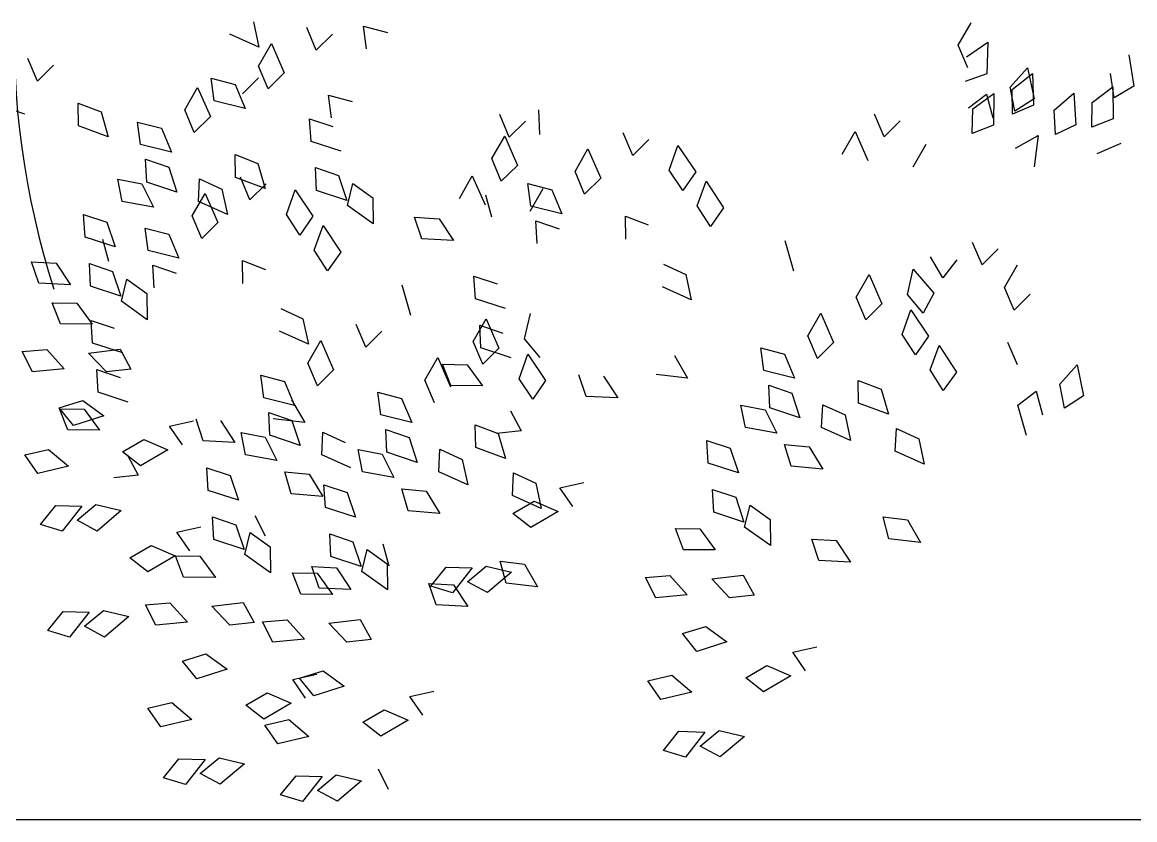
# Model space of a CAD drawing. Header units: inches. Extents: x 6.9 to 49.4, y 11.8 to 36.5.
# Drawn here: x 43.275 to 43.3494, y 25.866 to 25.9194 of the extents above; entities that cross this region are included whole.
import ezdxf

# ---------------------------------------------------------------- set-up
doc = ezdxf.new("R2010")
doc.units = ezdxf.units.IN
doc.header["$MEASUREMENT"] = 0
doc.layers.add('1', color=1, linetype='Continuous')

msp = doc.modelspace()

# ---------------------------------------------------------------- linework, layer by layer
at = {"layer": '1'}
for p, q in [((43.2904132483778, 25.91938450882231), (43.29077901297895, 25.91768087074821)), ((43.297979354185, 25.91757799233097), (43.2977799498727, 25.91908693261872)), ((43.2977799498727, 25.91908693261872), (43.29936935778422, 25.91867741954708)), ((43.33754904011911, 25.9178112786533), (43.33841758573143, 25.91932183976247)), ((43.29077901297895, 25.91768087074821), (43.28884599732881, 25.91855711903851)), ((43.29461750460504, 25.91749041549998), (43.29397553603811, 25.91900097660915)), ((43.29569374609454, 25.91856669029881), (43.29461750460504, 25.91749041549998)), ((43.29074681180244, 25.9164141407157), (43.29161535764759, 25.91792470182487)), ((43.29161535764759, 25.91792470182487), (43.29246502185887, 25.91597985440536)), ((43.33819100868603, 25.91630071754413), (43.33754904011911, 25.9178112786533)), ((43.33809301259642, 25.91704224711362), (43.3395270242141, 25.91803208416173)), ((43.3395270242141, 25.91803208416173), (43.33945715103945, 25.91591088672363)), ((43.27596339516057, 25.91541671880192), (43.27532142659364, 25.91692727991109)), ((43.34895779404504, 25.91717350639307), (43.34929735821387, 25.9150784987644)), ((43.27703963665007, 25.91649299360075), (43.27596339516057, 25.91541671880192)), ((43.29138878036937, 25.91490357960653), (43.29074681180244, 25.9164141407157)), ((43.34102825357294, 25.91501775671282), (43.34219177558733, 25.91631482383606)), ((43.34219177558733, 25.91631482383606), (43.34261868803477, 25.91423585614326)), ((43.28779736047326, 25.91409765175855), (43.28759795616096, 25.9156065920463)), ((43.28759795616096, 25.9156065920463), (43.28918736383965, 25.91519707897465)), ((43.29076261401823, 25.91563934791271), (43.28968637276156, 25.91456307311388)), ((43.29246502185887, 25.91597985440536), (43.29138878036937, 25.91490357960653)), ((43.33945715103945, 25.91591088672363), (43.33802252568019, 25.91540244529393)), ((43.34114855413971, 25.9148584878924), (43.34251802882826, 25.91593584842418)), ((43.34251802882826, 25.91593584842418), (43.34258060811734, 25.91381442327771)), ((43.34798736546835, 25.91430352637623), (43.34774102738773, 25.91592625123236)), ((43.28581567995897, 25.9134867983296), (43.28668422580412, 25.91499735943877)), ((43.28668422580412, 25.91499735943877), (43.28753389001539, 25.91305251200471)), ((43.28918736383965, 25.91519707897465), (43.28985779502144, 25.91358876038363)), ((43.33851627356088, 25.91356299257974), (43.3399257029192, 25.91458752948462)), ((43.3399257029192, 25.91458752948462), (43.33990761477215, 25.91246525860994)), ((43.34134226341447, 25.91340675818288), (43.34102825357294, 25.91501775671282)), ((43.3411804922176, 25.91321748258566), (43.34114855413971, 25.9148584878924)), ((43.34395793525217, 25.9134782190297), (43.34528944201482, 25.91460216562633)), ((43.34528944201482, 25.91460216562633), (43.34542514246603, 25.91248416036911)), ((43.34649710615812, 25.91398357767981), (43.34789215636155, 25.91502760908703)), ((43.34789215636155, 25.91502760908703), (43.34790357321216, 25.9129052918354)), ((43.34929735821387, 25.9150784987644), (43.34798736546835, 25.91430352637623)), ((43.27871671694046, 25.91241942087732), (43.27868782312324, 25.91394120538395)), ((43.27868782312324, 25.91394120538395), (43.2802212673956, 25.91335599857053)), ((43.28985779502144, 25.91358876038363), (43.28779736047326, 25.91409765175855)), ((43.29542475429079, 25.91447081494631), (43.29701416196948, 25.91406130187466)), ((43.29562415860308, 25.91296187464401), (43.29542475429079, 25.91447081494631)), ((43.33822972446395, 25.91362178608621), (43.33944188456697, 25.91454229185844)), ((43.33944188456697, 25.91454229185844), (43.33987323546497, 25.91295867103987)), ((43.34261868803477, 25.91423585614326), (43.34134226341447, 25.91340675818288)), ((43.34648947280547, 25.91234227935571), (43.34649710615812, 25.91398357767981)), ((43.27354999401322, 25.91376962346045), (43.27510282190232, 25.91323798089367)), ((43.2802212673956, 25.91335599857053), (43.28070706853358, 25.9116826296006)), ((43.28645764852589, 25.91197623722043), (43.28581567995897, 25.9134867983296)), ((43.30752154232649, 25.91166984757661), (43.30688909630006, 25.91318442028502)), ((43.30955862302979, 25.91185133983459), (43.30949789195036, 25.91349153196576)), ((43.33258754925517, 25.9116864426826), (43.33195967718674, 25.91320291719536)), ((43.33848582420213, 25.91192195898408), (43.33851627356088, 25.91356299257974)), ((43.34258060811734, 25.91381442327771), (43.3411804922176, 25.91321748258566)), ((43.34404644512286, 25.91183929118348), (43.34395793525217, 25.9134782190297)), ((43.28070706853358, 25.9116826296006), (43.27871671694046, 25.91241942087732)), ((43.28266682408465, 25.91267924967475), (43.28425623199617, 25.9122697366031)), ((43.28286622862978, 25.91117030937245), (43.28266682408465, 25.91267924967475)), ((43.28753389001539, 25.91305251200471), (43.28645764852589, 25.91197623722043)), ((43.29426523556648, 25.91138611347493), (43.29416792167066, 25.91290505816074)), ((43.29416792167066, 25.91290505816074), (43.29572613632953, 25.91238941740381)), ((43.30860453800013, 25.91273932551054), (43.30752154232649, 25.91166984757661)), ((43.33367376777058, 25.91275264730872), (43.33258754925517, 25.9116864426826)), ((43.33990761477215, 25.91246525860994), (43.33848582420213, 25.91192195898408)), ((43.34542514246603, 25.91248416036911), (43.34404644512286, 25.91183929118348)), ((43.34790357321216, 25.9129052918354), (43.34648947280547, 25.91234227935571)), ((43.28425623199617, 25.9122697366031), (43.28492666317796, 25.91066141801208)), ((43.30635229803337, 25.91023571581833), (43.30723487448594, 25.91173812229614)), ((43.30723487448594, 25.91173812229614), (43.30806638861721, 25.90978544594624)), ((43.31579153638048, 25.9104435195252), (43.31514956781356, 25.91195408061982)), ((43.32979205299815, 25.91052986357614), (43.33064806696674, 25.91204756130834)), ((43.33064806696674, 25.91204756130834), (43.33151379835507, 25.91010981260412)), ((43.34137760920165, 25.91093423360804), (43.34289754976233, 25.91178625911494)), ((43.34289754976233, 25.91178625911494), (43.34263048835745, 25.90968078077209)), ((43.28492666317796, 25.91066141801208), (43.28286622862978, 25.91117030937245)), ((43.29628671335703, 25.91073959318534), (43.29426523556648, 25.91138611347493)), ((43.31192084381072, 25.90936724472636), (43.31278938942304, 25.91087780583554)), ((43.31278938942304, 25.91087780583554), (43.31363905363431, 25.90893295841603)), ((43.31686777786998, 25.91151979430948), (43.31579153638048, 25.9104435195252)), ((43.31822262753447, 25.90946176938384), (43.31880140097527, 25.91110529841468)), ((43.31880140097527, 25.91110529841468), (43.31999120491272, 25.90934782074261)), ((43.33453298129788, 25.90968721216565), (43.3354015269102, 25.91119777327482)), ((43.34684517283639, 25.910567873397), (43.34843802291615, 25.91127426922982)), ((43.28319766770763, 25.91019024073399), (43.28474852421967, 25.90965287437508)), ((43.28327374488762, 25.90867008442661), (43.28319766770763, 25.91019024073399)), ((43.28921097030578, 25.90897893929583), (43.28918207648857, 25.91050072380245)), ((43.28918207648857, 25.91050072380245), (43.29071552076092, 25.90991551698904)), ((43.3069801701018, 25.90871924132012), (43.30635229803337, 25.91023571581833)), ((43.28474852421967, 25.90965287437508), (43.28528599024465, 25.90799537725185)), ((43.29071552076092, 25.90991551698904), (43.2912013218989, 25.90824214801911)), ((43.29463789311884, 25.90810997812447), (43.29455620937696, 25.90962984349541)), ((43.29455620937696, 25.90962984349541), (43.29610903749889, 25.90909820092862)), ((43.30806638861721, 25.90978544594624), (43.3069801701018, 25.90871924132012)), ((43.31256281214481, 25.90785668361719), (43.31192084381072, 25.90936724472636)), ((43.31912908286503, 25.908093464873), (43.31822262753447, 25.90946176938384)), ((43.28134276161617, 25.9088501053841), (43.28295613990812, 25.9085485618482)), ((43.28164333386993, 25.90735801986672), (43.28134276161617, 25.9088501053841)), ((43.28528599024465, 25.90799537725185), (43.28327374488762, 25.90867008442661)), ((43.28673761806166, 25.90736249360567), (43.28680981884425, 25.90888283895698)), ((43.28680981884425, 25.90888283895698), (43.28830102833634, 25.90819711845621)), ((43.2912013218989, 25.90824214801911), (43.28921097030578, 25.90897893929583)), ((43.29018415722711, 25.90747631814817), (43.28954218866019, 25.90898687925734)), ((43.29610903749889, 25.90909820092862), (43.29665261323279, 25.90744269744688)), ((43.30418467384478, 25.90756266219911), (43.30504068781337, 25.90908035994586)), ((43.30504068781337, 25.90908035994586), (43.3059064192017, 25.90714261122708)), ((43.31363905363431, 25.90893295841603), (43.31256281214481, 25.90785668361719)), ((43.31999120491272, 25.90934782074261), (43.31912908286503, 25.908093464873)), ((43.32008963453298, 25.90708515365919), (43.32069241211465, 25.90872003148912)), ((43.32069241211465, 25.90872003148912), (43.32185635368986, 25.90694531994019)), ((43.28295613990812, 25.9085485618482), (43.28373336235708, 25.90698904527313)), ((43.28631346465735, 25.90640004336388), (43.28718201026967, 25.9079106044585)), ((43.28718201026967, 25.9079106044585), (43.28803167448094, 25.905965757039)), ((43.28830102833634, 25.90819711845621), (43.28867466331175, 25.9064951891553)), ((43.29126039871661, 25.90855259293245), (43.29018415722711, 25.90747631814817)), ((43.2926152483811, 25.90649456802135), (43.29319402205473, 25.9081380970522)), ((43.29319402205473, 25.9081380970522), (43.29438382575935, 25.90638061938013)), ((43.29665261323279, 25.90744269744688), (43.29463789311884, 25.90810997812447)), ((43.29669989461726, 25.9071010662367), (43.29706919009512, 25.90857764460749)), ((43.29706919009512, 25.90857764460749), (43.29839674292779, 25.90761249080903)), ((43.3089713922487, 25.90705075576922), (43.3087719879364, 25.90855969607152)), ((43.3087719879364, 25.90855969607152), (43.3103613956151, 25.90815018299987)), ((43.30892560214451, 25.90672001078861), (43.30979414775683, 25.90823057189779)), ((43.3103613956151, 25.90815018299987), (43.31103182679689, 25.90654186440885)), ((43.28373336235708, 25.90698904527313), (43.28164333386993, 25.90735801986672)), ((43.28867466331175, 25.9064951891553), (43.28673761806166, 25.90736249360567)), ((43.29839674292779, 25.90761249080903), (43.29842895388318, 25.90587032867849)), ((43.30635002211383, 25.90631866228729), (43.30595554367354, 25.90778871317822)), ((43.27905479588261, 25.90649737520222), (43.28061301054148, 25.90598173444529)), ((43.27915210977843, 25.90497843053096), (43.27905479588261, 25.90649737520222)), ((43.28695543322427, 25.90488948225471), (43.28631346465735, 25.90640004336388)), ((43.29352170371165, 25.90512626351052), (43.2926152483811, 25.90649456802135)), ((43.29842895388318, 25.90587032867849), (43.29669989461726, 25.9071010662367)), ((43.31103182679689, 25.90654186440885), (43.3089713922487, 25.90705075576922)), ((43.32097595653212, 25.90570372262233), (43.32008963453298, 25.90708515365919)), ((43.32185635368986, 25.90694531994019), (43.32097595653212, 25.90570372262233)), ((43.28061301054148, 25.90598173444529), (43.28117358756898, 25.90433191024136)), ((43.28803167448094, 25.905965757039), (43.28695543322427, 25.90488948225471)), ((43.29438382575935, 25.90638061938013), (43.29352170371165, 25.90512626351052)), ((43.29448225537961, 25.90411795229671), (43.29508503296127, 25.90575283012664)), ((43.29508503296127, 25.90575283012664), (43.29624897453649, 25.90397811857771)), ((43.30167090802168, 25.90486510509005), (43.30118955045653, 25.90630904338401)), ((43.30118955045653, 25.90630904338401), (43.30282773568941, 25.90620771438195)), ((43.30282773568941, 25.90620771438195), (43.30379041519662, 25.90475533200448)), ((43.30937890850654, 25.90455053082338), (43.30930283132655, 25.90607068713076)), ((43.30930283132655, 25.90607068713076), (43.31085368783859, 25.90553332077185)), ((43.31528724034032, 25.90638117019922), (43.31682068461267, 25.90579596338581)), ((43.31531613415753, 25.9048593856926), (43.31528724034032, 25.90638117019922)), ((43.28117358756898, 25.90433191024136), (43.27915210977843, 25.90497843053096)), ((43.28316460878303, 25.90559249469448), (43.28475401669456, 25.90518298162284)), ((43.28336401309533, 25.90408355440674), (43.28316460878303, 25.90559249469448)), ((43.28475401669456, 25.90518298162284), (43.28542444764351, 25.90357466303182)), ((43.28074264319329, 25.90335146092481), (43.28034816452017, 25.90482151181574)), ((43.30379041519662, 25.90475533200448), (43.30167090802168, 25.90486510509005)), ((43.32654785972735, 25.90270141974112), (43.3259695789562, 25.90474346584893)), ((43.3391433561006, 25.90312176777594), (43.33850138753368, 25.90463232888511)), ((43.3402195975901, 25.90419804256022), (43.3391433561006, 25.90312176777594)), ((43.28542444764351, 25.90357466303182), (43.28336401309533, 25.90408355440674)), ((43.28970875500416, 25.90189218431557), (43.28967986118695, 25.90341396882219)), ((43.28967986118695, 25.90341396882219), (43.2912133054593, 25.90282876202333)), ((43.29536857737875, 25.90273652125985), (43.29448225537961, 25.90411795229671)), ((43.29624897453649, 25.90397811857771), (43.29536857737875, 25.90273652125985)), ((43.33651967325894, 25.90225562533966), (43.33569479992328, 25.90367460465428)), ((43.33745368479466, 25.90345740960698), (43.33651967325894, 25.90225562533966)), ((43.27558217130316, 25.90334184202153), (43.27722035653604, 25.90324051301947)), ((43.27606352886831, 25.90189790372757), (43.27558217130316, 25.90334184202153)), ((43.27722035653604, 25.90324051301947), (43.27818303604325, 25.90178813062745)), ((43.27944308382174, 25.90322216053688), (43.28099591171084, 25.90269051798465)), ((43.27952476733079, 25.9017022951805), (43.27944308382174, 25.90322216053688)), ((43.28099591171084, 25.90269051798465), (43.28153948744474, 25.90103501450291)), ((43.28369545217318, 25.90310348576828), (43.28524630868522, 25.90256611940937)), ((43.28377152935317, 25.9015833294609), (43.28369545217318, 25.90310348576828)), ((43.31784512943303, 25.90318113314357), (43.31933315356908, 25.90248852752053)), ((43.33414790828427, 25.90115496260774), (43.3345461427485, 25.90285130446797)), ((43.3345461427485, 25.90285130446797), (43.33591846309317, 25.90123232421253)), ((43.34065387027984, 25.90161120666677), (43.341522416125, 25.90312176777594)), ((43.28158676882921, 25.90069338329273), (43.28195606453991, 25.90216996164896)), ((43.28195606453991, 25.90216996164896), (43.28328361737257, 25.90120480786505)), ((43.30525727339735, 25.90085887692772), (43.30515995950153, 25.90237782159899)), ((43.30515995950153, 25.90237782159899), (43.30671817439323, 25.90186218084206)), ((43.31933315356908, 25.90248852752053), (43.31969891817024, 25.90078488944642)), ((43.33072223935923, 25.90096921819282), (43.33159078497155, 25.90247977930199)), ((43.33159078497155, 25.90247977930199), (43.33244044918282, 25.90053493188249)), ((43.27818303604325, 25.90178813062745), (43.27606352886831, 25.90189790372757)), ((43.28153948744474, 25.90103501450291), (43.27952476733079, 25.9017022951805)), ((43.28328361737257, 25.90120480786505), (43.28331582809513, 25.89946264571996)), ((43.30094048057398, 25.89973421837864), (43.30036219980283, 25.90177626448645)), ((43.31969891817024, 25.90078488944642), (43.3177659025201, 25.90166113773672)), ((43.33591846309317, 25.90123232421253), (43.3351965798316, 25.89989234384053)), ((43.34129583884677, 25.90010064557215), (43.34065387027984, 25.90161120666677)), ((43.34237208033627, 25.90117692035643), (43.34129583884677, 25.90010064557215)), ((43.27695400945557, 25.90059955692346), (43.27859514884366, 25.90057547511902)), ((43.27750282178348, 25.89917988512685), (43.27695400945557, 25.90059955692346)), ((43.27859514884366, 25.90057547511902), (43.27962514667487, 25.89917003189408)), ((43.28331582809513, 25.89946264571996), (43.28158676882921, 25.90069338329273)), ((43.3072787511879, 25.90021235663813), (43.30525727339735, 25.90085887692772)), ((43.33136420792615, 25.8994586570982), (43.33072223935923, 25.90096921819282)), ((43.33244044918282, 25.90053493188249), (43.33136420792615, 25.8994586570982)), ((43.3351965798316, 25.89989234384053), (43.33414790828427, 25.90115496260774)), ((43.29223775027966, 25.90021393176654), (43.29372577441571, 25.89952132615805)), ((43.3085405291309, 25.89818776123071), (43.30893876359513, 25.89988410310549)), ((43.32749351512356, 25.89838238231392), (43.32836206096871, 25.89989294340854)), ((43.32836206096871, 25.89989294340854), (43.32921172517998, 25.89794809598903)), ((43.33379529908014, 25.89847690695684), (43.33437407252094, 25.90012043598768)), ((43.33437407252094, 25.90012043598768), (43.33556387622556, 25.89836295831561)), ((43.27962514667487, 25.89917003189408), (43.27750282178348, 25.89917988512685)), ((43.27955258034816, 25.89941062023651), (43.28111079523986, 25.89889497947958)), ((43.27964989424398, 25.89789167555069), (43.27955258034816, 25.89941062023651)), ((43.29372577441571, 25.89952132615805), (43.29409153901687, 25.89781768808394)), ((43.29793003064295, 25.89762723283571), (43.29728806207603, 25.89913779394488)), ((43.30511486020585, 25.89800201683034), (43.30598340581817, 25.89951257793951)), ((43.30562993094971, 25.89758274157726), (43.30554824744066, 25.89910260693365)), ((43.30554824744066, 25.89910260693365), (43.30710107532976, 25.89857096438142)), ((43.30598340581817, 25.89951257793951), (43.30683307026228, 25.89756773052001)), ((43.29409153901687, 25.89781768808394), (43.29215852336673, 25.89869393637424)), ((43.29900627189962, 25.89870350763455), (43.29793003064295, 25.89762723283571)), ((43.32813548369048, 25.89687182120475), (43.32749351512356, 25.89838238231392)), ((43.33470175441069, 25.89710860246056), (43.33379529908014, 25.89847690695684)), ((43.33556387622556, 25.89836295831561), (43.33470175441069, 25.89710860246056)), ((43.27495312041318, 25.89732913859849), (43.27658842203854, 25.89746952216161)), ((43.27658842203854, 25.89746952216161), (43.27775398411503, 25.89617428805583)), ((43.27938439559838, 25.89723222079125), (43.28149096437445, 25.89749054032223)), ((43.28167137203453, 25.89724515527565), (43.27964989424398, 25.89789167555069)), ((43.28149096437445, 25.89749054032223), (43.28221471447213, 25.89615156730657)), ((43.29405933784036, 25.89655095805143), (43.29492788368551, 25.8980615191606)), ((43.29492788368551, 25.8980615191606), (43.29577754789678, 25.89611667172654)), ((43.30575682877278, 25.89649145572117), (43.30511486020585, 25.89800201683034)), ((43.30764465129649, 25.89691546089967), (43.30562993094971, 25.89758274157726)), ((43.30683307026228, 25.89756773052001), (43.30575682877278, 25.89649145572117)), ((43.30958920067823, 25.89692514247805), (43.3085405291309, 25.89818776123071)), ((43.32434465924924, 25.89757483364452), (43.32593406716077, 25.89716532057288)), ((43.32454406379437, 25.89606589334222), (43.32434465924924, 25.89757483364452)), ((43.32921172517998, 25.89794809598903), (43.32813548369048, 25.89687182120475)), ((43.33566230607865, 25.89610029124675), (43.33626508366032, 25.89773516907668)), ((43.33626508366032, 25.89773516907668), (43.33742902523553, 25.89596045751319)), ((43.34150353449112, 25.89643753487986), (43.34086156592419, 25.89794809598903)), ((43.27564134055464, 25.89597156130845), (43.27495312041318, 25.89732913859849)), ((43.28058367946831, 25.89596814613402), (43.27938439559838, 25.89723222079125)), ((43.30188613597019, 25.89541518093689), (43.30275468181534, 25.89692574204606)), ((43.30275468181534, 25.89692574204606), (43.30360434602661, 25.89498089462655)), ((43.30818791992677, 25.89550970559436), (43.30876669336757, 25.8971532346252)), ((43.30876669336757, 25.8971532346252), (43.30995649730502, 25.89539575695313)), ((43.31857682021981, 25.89706273111302), (43.31945126273384, 25.89555557592326)), ((43.32593406716077, 25.89716532057288), (43.32660449810972, 25.89555700198185)), ((43.27775398411503, 25.89617428805583), (43.27564134055464, 25.89597156130845)), ((43.27994086828729, 25.89613540557117), (43.28149369617639, 25.89560376300438)), ((43.28002255179634, 25.89461554021478), (43.27994086828729, 25.89613540557117)), ((43.28221471447213, 25.89615156730657), (43.28058367946831, 25.89596814613402)), ((43.29470130640728, 25.89504039694226), (43.29405933784036, 25.89655095805143)), ((43.29577754789678, 25.89611667172654), (43.29470130640728, 25.89504039694226)), ((43.3036079854024, 25.89506033152362), (43.30305917307449, 25.89648000332023)), ((43.30305917307449, 25.89648000332023), (43.30470031246258, 25.89645592151579)), ((43.30470031246258, 25.89645592151579), (43.30573031052662, 25.89505047829085)), ((43.32660449810972, 25.89555700198185), (43.32454406379437, 25.89606589334222)), ((43.33654862807779, 25.89471886020989), (43.33566230607865, 25.89610029124675)), ((43.34434077961085, 25.89515457404856), (43.34550430162525, 25.89645164117179)), ((43.34550430162525, 25.89645164117179), (43.34593121383985, 25.89437267349355)), ((43.29091048196604, 25.89574340938203), (43.29249988987757, 25.89533389632494)), ((43.29110988651117, 25.89423446909428), (43.29091048196604, 25.89574340938203)), ((43.29249988987757, 25.89533389632494), (43.29317032082653, 25.89372557771936)), ((43.30252810453711, 25.89390461982772), (43.30188613597019, 25.89541518093689)), ((43.30909437525732, 25.89414140108353), (43.30818791992677, 25.89550970559436)), ((43.30995649730502, 25.89539575695313), (43.30909437525732, 25.89414140108353)), ((43.31266294608539, 25.89433786854284), (43.31218158852024, 25.8957818068368)), ((43.31381977375312, 25.89568047783474), (43.31478245326033, 25.89422809544272)), ((43.31945126273384, 25.89555557592326), (43.31734206017753, 25.89579142574008)), ((43.33088880547037, 25.89387452326561), (43.33085991165316, 25.89539630777223)), ((43.33085991165316, 25.89539630777223), (43.33239335615834, 25.89481110097337)), ((43.33742902523553, 25.89596045751319), (43.33654862807779, 25.89471886020989)), ((43.28203727214312, 25.89394825952264), (43.28002255179634, 25.89461554021478)), ((43.298936684641, 25.89309869197974), (43.29873728009587, 25.89460763226749)), ((43.29873728009587, 25.89460763226749), (43.3003266880074, 25.89419811919585)), ((43.30573031052662, 25.89505047829085), (43.3036079854024, 25.89506033152362)), ((43.32487550287222, 25.89508582470377), (43.32642635938426, 25.89454845835941)), ((43.32495158005221, 25.89356566841094), (43.32487550287222, 25.89508582470377)), ((43.32642635938426, 25.89454845835941), (43.32696382540924, 25.89289096122162)), ((43.33239335615834, 25.89481110097337), (43.33287915706349, 25.89313773198888)), ((43.34154225050187, 25.89375860342194), (43.34275441060489, 25.89467910917962)), ((43.34275441060489, 25.89467910917962), (43.34318576150289, 25.8930954883756)), ((43.34465478945238, 25.89354357551862), (43.34434077961085, 25.89515457404856)), ((43.27742680420814, 25.89357313351435), (43.27899660568399, 25.89405234301308)), ((43.27899660568399, 25.89405234301308), (43.28040722760087, 25.89302944894667)), ((43.29317032082653, 25.89372557771936), (43.29110988651117, 25.89423446909428)), ((43.29296944129927, 25.89409552975054), (43.29384388358047, 25.89258837454623)), ((43.3003266880074, 25.89419811919585), (43.30099711918918, 25.89258980060482)), ((43.31478245326033, 25.89422809544272), (43.31266294608539, 25.89433786854284)), ((43.32302059678076, 25.89374568935387), (43.32463397507271, 25.89344414581798)), ((43.32332116903452, 25.89225360383649), (43.32302059678076, 25.89374568935387)), ((43.32841545322625, 25.89225807759), (43.32848765377602, 25.89377842294131)), ((43.32848765377602, 25.89377842294131), (43.32997886350093, 25.89309270242599)), ((43.33287915706349, 25.89313773198888), (43.33088880547037, 25.89387452326561)), ((43.34212053127302, 25.89171655732867), (43.34154225050187, 25.89375860342194)), ((43.34593121383985, 25.89437267349355), (43.34465478945238, 25.89354357551862)), ((43.2783836708655, 25.8923894657703), (43.27742680420814, 25.89357313351435)), ((43.27745179392112, 25.8935128019432), (43.27909293330921, 25.89348872013876)), ((43.27800060624903, 25.89209313014659), (43.27745179392112, 25.8935128019432)), ((43.28040722760087, 25.89302944894667), (43.2783836708655, 25.8923894657703)), ((43.27909293330921, 25.89348872013876), (43.28012293137325, 25.89208327692837)), ((43.29144132558903, 25.89325440045583), (43.29299218210107, 25.89271703409691)), ((43.29151740276901, 25.89173424414845), (43.29144132558903, 25.89325440045583)), ((43.30099711918918, 25.89258980060482), (43.298936684641, 25.89309869197974)), ((43.30759612799337, 25.89337098673355), (43.30831987809105, 25.89203201370334)), ((43.32463397507271, 25.89344414581798), (43.32541119752167, 25.89188462925746)), ((43.32696382540924, 25.89289096122162), (43.32495158005221, 25.89356566841094)), ((43.32997886350093, 25.89309270242599), (43.33035249847634, 25.89139077312508)), ((43.28480288202589, 25.89234439064536), (43.28640567467263, 25.89269790723416)), ((43.28566310650384, 25.89108873277224), (43.28480288202589, 25.89234439064536)), ((43.28705556693202, 25.89137066716581), (43.28657420936687, 25.89281460545977)), ((43.28821239459975, 25.89271327645771), (43.28917507410696, 25.89126089408024)), ((43.29384388358047, 25.89258837454623), (43.29173468102416, 25.89282422436305)), ((43.29299218210107, 25.89271703409691), (43.29352964812605, 25.89105953697368)), ((43.30525253249979, 25.89242910639519), (43.30678597700497, 25.89184389961089)), ((43.305281426317, 25.89090732190312), (43.30525253249979, 25.89242910639519)), ((43.32541119752167, 25.89188462925746), (43.32332116903452, 25.89225360383649)), ((43.33035249847634, 25.89139077312508), (43.32841545322625, 25.89225807759)), ((43.28012293137325, 25.89208327692837), (43.27800060624903, 25.89209313014659)), ((43.28958641949756, 25.89191426510594), (43.29119979778951, 25.89161272157004)), ((43.28988699175132, 25.89042217958855), (43.28958641949756, 25.89191426510594)), ((43.29119979778951, 25.89161272157004), (43.29197702023847, 25.89005320499497)), ((43.29352964812605, 25.89105953697368), (43.29151740276901, 25.89173424414845)), ((43.29498127594305, 25.89042665332751), (43.29505347649282, 25.89194699867882)), ((43.29505347649282, 25.89194699867882), (43.29654468621774, 25.89126127817805)), ((43.29934420089884, 25.89059846703391), (43.29926812371885, 25.89211862334129)), ((43.29926812371885, 25.89211862334129), (43.30081898023089, 25.89158125698237)), ((43.30081898023089, 25.89158125698237), (43.30135644625587, 25.88992375985914)), ((43.30831987809105, 25.89203201370334), (43.30668884308724, 25.89184859253079)), ((43.30678597700497, 25.89184389961089), (43.30727177814295, 25.8901705306264)), ((43.33333857383294, 25.89067627532428), (43.33341780074587, 25.89219627071658)), ((43.33341780074587, 25.89219627071658), (43.33490582511475, 25.89150366510809)), ((43.33490582511475, 25.89150366510809), (43.33527158971591, 25.88980002701943)), ((43.27511569324596, 25.89042703547535), (43.27671577993495, 25.89079260481891)), ((43.27671577993495, 25.89079260481891), (43.27804953351332, 25.88967132520999)), ((43.28165866530215, 25.89062743334877), (43.28308251432789, 25.8914438723507)), ((43.28468535097962, 25.89076043914907), (43.28285488628497, 25.88968630714886)), ((43.28308251432789, 25.8914438723507), (43.28468535097962, 25.89076043914907)), ((43.28917507410696, 25.89126089408024), (43.28705556693202, 25.89137066716581)), ((43.29771378988115, 25.88928640247401), (43.29741321762739, 25.89077848799139)), ((43.29741321762739, 25.89077848799139), (43.29902659591934, 25.8904769444555)), ((43.30280807407288, 25.88929087621296), (43.30288027462264, 25.89081122157883)), ((43.30288027462264, 25.89081122157883), (43.30437148434756, 25.8901255010635)), ((43.30727177814295, 25.8901705306264), (43.305281426317, 25.89090732190312)), ((43.3207326310472, 25.89139295918654), (43.32229084570607, 25.89087731842961)), ((43.32082994494302, 25.88987401450073), (43.3207326310472, 25.89139295918654)), ((43.32229084570607, 25.89087731842961), (43.32285142273357, 25.88922749421114)), ((43.32594106535142, 25.89111906952827), (43.32757453459961, 25.89095876891885)), ((43.32637007304182, 25.88965872188352), (43.32594106535142, 25.89111906952827)), ((43.32757453459961, 25.89095876891885), (43.3284842474637, 25.88947263663364)), ((43.27598534363968, 25.88917788729965), (43.27511569324596, 25.89042703547535)), ((43.28285488628497, 25.88968630714886), (43.28165866530215, 25.89062743334877)), ((43.28198874884, 25.89040378535652), (43.28271249893768, 25.88906481234086)), ((43.29197702023847, 25.89005320499497), (43.28988699175132, 25.89042217958855)), ((43.29691832119314, 25.88955934887714), (43.29498127594305, 25.89042665332751)), ((43.29902659591934, 25.8904769444555), (43.2998038183683, 25.88891742788043)), ((43.30135644625587, 25.88992375985914), (43.29934420089884, 25.89059846703391)), ((43.30437148434756, 25.8901255010635), (43.30474511932297, 25.8884235717626)), ((43.33527158971591, 25.88980002701943), (43.33333857383294, 25.89067627532428)), ((43.27804953351332, 25.88967132520999), (43.27598534363968, 25.88917788729965)), ((43.287298453764, 25.88956153492405), (43.28885666842287, 25.88904589416712)), ((43.28739576765982, 25.88804259025279), (43.287298453764, 25.88956153492405)), ((43.29250688806822, 25.88928764528033), (43.29414035731642, 25.88912734465636)), ((43.29293589575862, 25.88782729763558), (43.29250688806822, 25.88928764528033)), ((43.2998038183683, 25.88891742788043), (43.29771378988115, 25.88928640247401)), ((43.30474511932297, 25.8884235717626), (43.30280807407288, 25.88929087621296)), ((43.32285142273357, 25.88922749421114), (43.32082994494302, 25.88987401450073)), ((43.3284842474637, 25.88947263663364), (43.32637007304182, 25.88965872188352)), ((43.28271249893768, 25.88906481234086), (43.28108146393387, 25.88888139116831)), ((43.28885666842287, 25.88904589416712), (43.28941724545037, 25.8873960699632)), ((43.29414035731642, 25.88912734465636), (43.2950500701805, 25.8876412123857)), ((43.30773119467957, 25.88770907394725), (43.30781042182533, 25.8892290693541)), ((43.30781042182533, 25.8892290693541), (43.30929844596138, 25.88853646373105)), ((43.30929844596138, 25.88853646373105), (43.30966421056254, 25.88683282565695)), ((43.31090804564482, 25.88822483704213), (43.31251083829155, 25.88857835363093)), ((43.28941724545037, 25.8873960699632), (43.28739576765982, 25.88804259025279)), ((43.2950500701805, 25.8876412123857), (43.29293589575862, 25.88782729763558)), ((43.29522256578965, 25.88690681313825), (43.29512525189383, 25.88842575780951)), ((43.29512525189383, 25.88842575780951), (43.2966834665527, 25.88791011706713)), ((43.2966834665527, 25.88791011706713), (43.2972440435802, 25.88626029284866)), ((43.30076269388845, 25.88669152052104), (43.30033368619805, 25.88815186815124)), ((43.30033368619805, 25.88815186815124), (43.30196715544624, 25.88799156754181)), ((43.30196715544624, 25.88799156754181), (43.30287686831033, 25.88650543527116)), ((43.31176827012276, 25.88696917916901), (43.31090804564482, 25.88822483704213)), ((43.3211209187535, 25.88811774452121), (43.32267374687543, 25.88758610195442)), ((43.32120260249538, 25.88659787915027), (43.3211209187535, 25.88811774452121)), ((43.27616464093042, 25.88576169002705), (43.2771907665552, 25.88704269918459)), ((43.2771907665552, 25.88704269918459), (43.27893253115652, 25.88699347743319)), ((43.27861732479831, 25.8860567293225), (43.27988285201317, 25.88710188940537)), ((43.27988285201317, 25.88710188940537), (43.28157808098657, 25.88669894402052)), ((43.30966421056254, 25.88683282565695), (43.30773119467957, 25.88770907394725)), ((43.30776382892108, 25.88650787974553), (43.30918767794682, 25.88732431874747)), ((43.30918767794682, 25.88732431874747), (43.31079051459854, 25.88664088554584)), ((43.32267374687543, 25.88758610195442), (43.32321732260933, 25.88593059847268)), ((43.3232646039938, 25.8855889672625), (43.3236338997045, 25.88706554563329)), ((43.3236338997045, 25.88706554563329), (43.32496145253716, 25.88610039183483)), ((43.27893253115652, 25.88699347743319), (43.27762235261215, 25.88532380897164)), ((43.28157808098657, 25.88669894402052), (43.2799552947068, 25.88533112630035)), ((43.2912140121003, 25.88498669888146), (43.29052579195885, 25.88634427618605)), ((43.2972440435802, 25.88626029284866), (43.29522256578965, 25.88690681313825)), ((43.30287686831033, 25.88650543527116), (43.30076269388845, 25.88669152052104)), ((43.3089600499039, 25.88556675354563), (43.30776382892108, 25.88650787974553)), ((43.31079051459854, 25.88664088554584), (43.3089600499039, 25.88556675354563)), ((43.32321732260933, 25.88593059847268), (43.32120260249538, 25.88659787915027)), ((43.27762235261215, 25.88532380897164), (43.27616464093042, 25.88576169002705)), ((43.2799552947068, 25.88533112630035), (43.27861732479831, 25.8860567293225)), ((43.28530066649144, 25.88525763566509), (43.28690345913818, 25.88561115226845)), ((43.2876867414703, 25.88628632025872), (43.28923956959223, 25.88575467769193)), ((43.28776842521219, 25.88476645490233), (43.2876867414703, 25.88628632025872)), ((43.28923956959223, 25.88575467769193), (43.28978314532613, 25.88409917422474)), ((43.32499366325973, 25.88435822970429), (43.3232646039938, 25.8855889672625)), ((43.32496145253716, 25.88610039183483), (43.32499366325973, 25.88435822970429)), ((43.33252025305008, 25.88627661420402), (43.33414949176548, 25.88607786868603)), ((43.3329147317232, 25.88480656331309), (43.33252025305008, 25.88627661420402)), ((43.33414949176548, 25.88607786868603), (43.33502393427951, 25.88457071349627)), ((43.28616089096939, 25.88400197779198), (43.28530066649144, 25.88525763566509)), ((43.2898304267106, 25.88375754301456), (43.2901997224213, 25.8852341213708)), ((43.2901997224213, 25.8852341213708), (43.29152727525396, 25.88426896758689)), ((43.29559522334201, 25.88363067778779), (43.29551353983296, 25.88515054314417)), ((43.29551353983296, 25.88515054314417), (43.29706636772206, 25.88461890059194)), ((43.31863184462016, 25.88549514089324), (43.32027298400825, 25.8854710590888)), ((43.31918065671524, 25.88407546909663), (43.31863184462016, 25.88549514089324)), ((43.32027298400825, 25.8854710590888), (43.32130298183946, 25.88406561587841)), ((43.33502393427951, 25.88457071349627), (43.3329147317232, 25.88480656331309)), ((43.2821564497677, 25.88354067838305), (43.28358029879345, 25.88435711737044)), ((43.28358029879345, 25.88435711737044), (43.28518313544517, 25.88367368418336)), ((43.28978314532613, 25.88409917422474), (43.28776842521219, 25.88476645490233)), ((43.29152727525396, 25.88426896758689), (43.29155948597653, 25.8825268054418)), ((43.29706636772206, 25.88461890059194), (43.29760994345596, 25.8829633971102)), ((43.29765722484043, 25.88262176590002), (43.29802652055113, 25.88409834427081)), ((43.29802652055113, 25.88409834427081), (43.29935407338379, 25.88313319047235)), ((43.29948055444, 25.88297513906515), (43.29908607576689, 25.88444518995608)), ((43.32130298183946, 25.88406561587841), (43.31918065671524, 25.88407546909663)), ((43.32775426006591, 25.88479694440981), (43.32939244529879, 25.88469561540775)), ((43.32823561763106, 25.88335300611585), (43.32775426006591, 25.88479694440981)), ((43.32939244529879, 25.88469561540775), (43.330355124806, 25.88324323303028)), ((43.28335267075052, 25.88259955218315), (43.2821564497677, 25.88354067838305)), ((43.28518313544517, 25.88367368418336), (43.28335267075052, 25.88259955218315)), ((43.28519766733697, 25.88366371663075), (43.28683880672505, 25.88363963484086)), ((43.28574647943204, 25.88224404484869), (43.28519766733697, 25.88366371663075)), ((43.28683880672505, 25.88363963484086), (43.28786880455626, 25.88223419161592)), ((43.29155948597653, 25.8825268054418), (43.2898304267106, 25.88375754301456)), ((43.29760994345596, 25.8829633971102), (43.29559522334201, 25.88363067778779)), ((43.330355124806, 25.88324323303028), (43.32823561763106, 25.88335300611585)), ((43.29432008278271, 25.88296552016187), (43.29595826801559, 25.88286419115981)), ((43.29480144034786, 25.88152158185336), (43.29432008278271, 25.88296552016187)), ((43.29595826801559, 25.88286419115981), (43.2969209475228, 25.88141180876779)), ((43.29938628410635, 25.88139102834181), (43.29765722484043, 25.88262176590002)), ((43.29935407338379, 25.88313319047235), (43.29938628410635, 25.88139102834181)), ((43.30226980454935, 25.88164213642382), (43.30329593040695, 25.88292314558135)), ((43.30329593040695, 25.88292314558135), (43.30503769477544, 25.88287392382996)), ((43.30503769477544, 25.88287392382996), (43.30372751623107, 25.88120425536841)), ((43.30472248841723, 25.88193717571927), (43.30598801563209, 25.88298233580214)), ((43.30598801563209, 25.88298233580214), (43.30768324460549, 25.88257939041729)), ((43.30768324460549, 25.88257939041729), (43.30606045832572, 25.88121157269712)), ((43.30730735256983, 25.88183936195061), (43.30691287389671, 25.88330941282699)), ((43.30691287389671, 25.88330941282699), (43.30854211261211, 25.88311066732355)), ((43.30854211261211, 25.88311066732355), (43.30941655512614, 25.88160351211924)), ((43.28786880455626, 25.88223419161592), (43.28574647943204, 25.88224404484869)), ((43.29357327756187, 25.88110826773415), (43.29302446546679, 25.88252793953076)), ((43.29302446546679, 25.88252793953076), (43.29466560485488, 25.88250385772632)), ((43.29466560485488, 25.88250385772632), (43.29569560268609, 25.88109841450138)), ((43.30606045832572, 25.88121157269712), (43.30472248841723, 25.88193717571927)), ((43.30941655512614, 25.88160351211924), (43.30730735256983, 25.88183936195061)), ((43.3166309558106, 25.88222472258282), (43.31826625720313, 25.88236510614594)), ((43.31731917571923, 25.88086714527823), (43.3166309558106, 25.88222472258282)), ((43.31826625720313, 25.88236510614594), (43.31943181927962, 25.8810698720256)), ((43.32106223076297, 25.88212780476102), (43.32316879953904, 25.88238612430656)), ((43.32226151463291, 25.88086373011835), (43.32106223076297, 25.88212780476102)), ((43.32316879953904, 25.88238612430656), (43.32389254963672, 25.8810471512909)), ((43.29569560268609, 25.88109841450138), (43.29357327756187, 25.88110826773415)), ((43.2969209475228, 25.88141180876779), (43.29480144034786, 25.88152158185336)), ((43.30262823847769, 25.88038580473882), (43.30214688091254, 25.88182974304733)), ((43.30214688091254, 25.88182974304733), (43.30378506614542, 25.88172841404527)), ((43.30372751623107, 25.88120425536841), (43.30226980454935, 25.88164213642382)), ((43.30378506614542, 25.88172841404527), (43.30474774565263, 25.88027603165325)), ((43.2831967785274, 25.88039329832032), (43.28483207991993, 25.88053368188345)), ((43.28388499843603, 25.87903572103029), (43.2831967785274, 25.88039329832032)), ((43.28483207991993, 25.88053368188345), (43.28599764199642, 25.87923844776311)), ((43.28762805347977, 25.88029638049853), (43.28973462225584, 25.88055470004407)), ((43.28973462225584, 25.88055470004407), (43.29045837235352, 25.87921572702841)), ((43.30474774565263, 25.88027603165325), (43.30262823847769, 25.88038580473882)), ((43.31943181927962, 25.8810698720256), (43.31731917571923, 25.88086714527823)), ((43.32389254963672, 25.8810471512909), (43.32226151463291, 25.88086373011835)), ((43.27666242562881, 25.87867493504679), (43.27768855125358, 25.87995594421887)), ((43.27768855125358, 25.87995594421887), (43.2794303158549, 25.87990672246748)), ((43.2794303158549, 25.87990672246748), (43.2781201370777, 25.87823705400593)), ((43.27911510949669, 25.87896997435679), (43.28038063647872, 25.88001513443966)), ((43.28038063647872, 25.88001513443966), (43.28207586545212, 25.87961218904026)), ((43.28207586545212, 25.87961218904026), (43.28045307917235, 25.87824437132009)), ((43.28882733734971, 25.87903230585585), (43.28762805347977, 25.88029638049853)), ((43.28045307917235, 25.87824437132009), (43.27911510949669, 25.87896997435679)), ((43.28599764199642, 25.87923844776311), (43.28388499843603, 25.87903572103029)), ((43.29045837235352, 25.87921572702841), (43.28882733734971, 25.87903230585585)), ((43.29102357665723, 25.87925752120578), (43.29265887804976, 25.8793979047689)), ((43.29171179656586, 25.87789994391575), (43.29102357665723, 25.87925752120578)), ((43.29265887804976, 25.8793979047689), (43.29382444012625, 25.87810267064857)), ((43.2954548516096, 25.87916060338399), (43.29756142038567, 25.87941892292953)), ((43.29665413547954, 25.87789652874131), (43.2954548516096, 25.87916060338399)), ((43.29756142038567, 25.87941892292953), (43.29828517048335, 25.87807994992842)), ((43.31910463937273, 25.87846871749867), (43.32067444084858, 25.87894792698286)), ((43.32067444084858, 25.87894792698286), (43.32208506276546, 25.877925032931)), ((43.2781201370777, 25.87823705400593), (43.27666242562881, 25.87867493504679)), ((43.32006150603009, 25.87728504974008), (43.31910463937273, 25.87846871749867)), ((43.29382444012625, 25.87810267064857), (43.29171179656586, 25.87789994391575)), ((43.29828517048335, 25.87807994992842), (43.29665413547954, 25.87789652874131)), ((43.32208506276546, 25.877925032931), (43.32006150603009, 25.87728504974008)), ((43.32648071695765, 25.87723997461513), (43.32808350983722, 25.87759349120394)), ((43.28567046208953, 25.87663729323618), (43.28724026356539, 25.87711650272037)), ((43.2866273287469, 25.87545362549214), (43.28567046208953, 25.87663729323618)), ((43.28724026356539, 25.87711650272037), (43.28865088548226, 25.87609360866851)), ((43.32734094166843, 25.87598431674202), (43.32648071695765, 25.87723997461513)), ((43.28865088548226, 25.87609360866851), (43.2866273287469, 25.87545362549214)), ((43.29349726021936, 25.87550151612164), (43.29506706169521, 25.87598072562038)), ((43.29506706169521, 25.87598072562038), (43.29647768361209, 25.87495783155397)), ((43.32333650046674, 25.87552301731854), (43.32476034949249, 25.87633945632048)), ((43.32476034949249, 25.87633945632048), (43.32636318614421, 25.87565602311885)), ((43.29304653967446, 25.87540855035264), (43.29464933255402, 25.875762066956)), ((43.29390676438523, 25.87415289249408), (43.29304653967446, 25.87540855035264)), ((43.29445412687672, 25.8743178483776), (43.29349726021936, 25.87550151612164)), ((43.31679352841055, 25.87532261944513), (43.31839361509955, 25.87568818880323)), ((43.31766317880427, 25.87407347126942), (43.31679352841055, 25.87532261944513)), ((43.31839361509955, 25.87568818880323), (43.31972736867791, 25.87456690917976)), ((43.32453272121673, 25.87458189111863), (43.32333650046674, 25.87552301731854)), ((43.32636318614421, 25.87565602311885), (43.32453272121673, 25.87458189111863)), ((43.28990232318355, 25.8736915930706), (43.29132617220929, 25.87450803207254)), ((43.29132617220929, 25.87450803207254), (43.29292900886102, 25.87382459887091)), ((43.29647768361209, 25.87495783155397), (43.29445412687672, 25.8743178483776)), ((43.30087333780428, 25.8742727732381), (43.30247613068385, 25.87462628984145)), ((43.31972736867791, 25.87456690917976), (43.31766317880427, 25.87407347126942)), ((43.28335935112735, 25.87349119519719), (43.28495943781635, 25.87385676454074)), ((43.28495943781635, 25.87385676454074), (43.28629319139471, 25.87273548493182)), ((43.29109854393354, 25.87275046687069), (43.28990232318355, 25.8736915930706)), ((43.29292900886102, 25.87382459887091), (43.29109854393354, 25.87275046687069)), ((43.30173356251506, 25.87301711537954), (43.30087333780428, 25.8742727732381)), ((43.28422900152108, 25.87224204702148), (43.28335935112735, 25.87349119519719)), ((43.29772912131337, 25.87255581595606), (43.29915297033912, 25.87337225494344)), ((43.29915297033912, 25.87337225494344), (43.30075580699084, 25.87268882175637)), ((43.28629319139471, 25.87273548493182), (43.28422900152108, 25.87224204702148)), ((43.29118614925718, 25.87235541808264), (43.29278623594617, 25.8727209874262)), ((43.2920557996509, 25.87110626990694), (43.29118614925718, 25.87235541808264)), ((43.29278623594617, 25.8727209874262), (43.29411998952454, 25.87159970781728)), ((43.29892534229619, 25.87161468975615), (43.29772912131337, 25.87255581595606)), ((43.30075580699084, 25.87268882175637), (43.29892534229619, 25.87161468975615)), ((43.29411998952454, 25.87159970781728), (43.2920557996509, 25.87110626990694)), ((43.31784247609502, 25.87065727399682), (43.31886860171979, 25.87193828316891)), ((43.31886860171979, 25.87193828316891), (43.32061036632111, 25.87188906140296)), ((43.32061036632111, 25.87188906140296), (43.31930018777674, 25.87021939294142)), ((43.3202951599629, 25.87095231329227), (43.32156068717776, 25.87199747337514)), ((43.32156068717776, 25.87199747337514), (43.32325591615116, 25.87159452799029)), ((43.32325591615116, 25.87159452799029), (43.32163312987139, 25.87022671027013)), ((43.32163312987139, 25.87022671027013), (43.3202951599629, 25.87095231329227)), ((43.28440829881182, 25.86882584973433), (43.28543442443659, 25.87010685890642)), ((43.28543442443659, 25.87010685890642), (43.28717618903791, 25.87005763715502)), ((43.28717618903791, 25.87005763715502), (43.28586601049354, 25.86838796869348)), ((43.28686098267971, 25.86912088904434), (43.28812650989456, 25.8701660491272)), ((43.28812650989456, 25.8701660491272), (43.28982173886796, 25.86976310374235)), ((43.31930018777674, 25.87021939294142), (43.31784247609502, 25.87065727399682)), ((43.28982173886796, 25.86976310374235), (43.2881989525882, 25.86839528600764)), ((43.2994576699817, 25.86805085860329), (43.29876944984024, 25.86940843589333)), ((43.28586601049354, 25.86838796869348), (43.28440829881182, 25.86882584973433)), ((43.2881989525882, 25.86839528600764), (43.28686098267971, 25.86912088904434)), ((43.29223509694165, 25.86769007261979), (43.29326122256642, 25.86897108179188)), ((43.29326122256642, 25.86897108179188), (43.29500298716774, 25.86892186004048)), ((43.29500298716774, 25.86892186004048), (43.29369280862337, 25.86725219157894)), ((43.29468778080953, 25.86798511192979), (43.29595330802439, 25.86903027201266)), ((43.29595330802439, 25.86903027201266), (43.29764853699779, 25.86862732661326)), ((43.29764853699779, 25.86862732661326), (43.29602575071802, 25.8672595088931)), ((43.29602575071802, 25.8672595088931), (43.29468778080953, 25.86798511192979)), ((43.29369280862337, 25.86725219157894), (43.29223509694165, 25.86769007261979)), ((43.39840276006324, 25.86602531460018), (43.2529175847554, 25.86602531460018))]:
    msp.add_line(p, q, dxfattribs=at)
msp.add_arc((43.33032293620234, 25.91857792479938), 0.05592300027422845, 158.0777222818095, 197.7852738046241, dxfattribs=at)

doc.saveas('drawing.dxf')
